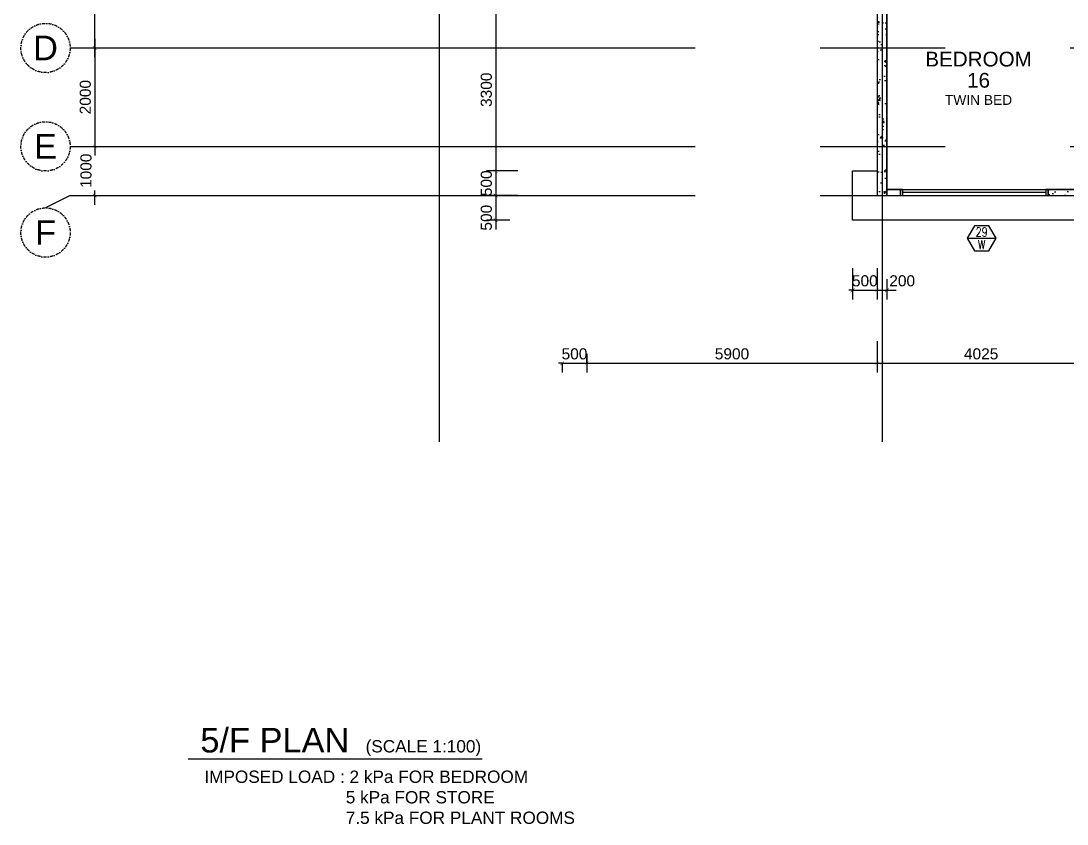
# Model space of a CAD drawing. Header units: millimetres. Extents: x 0 to 70486, y 148 to 42536.
# Drawn here: x 0 to 21259, y 148 to 16467 of the extents above; entities that cross this region are included whole.
import ezdxf
from ezdxf.enums import TextEntityAlignment as Align

# ---------------------------------------------------------------- set-up
doc = ezdxf.new("R2010")
doc.units = ezdxf.units.MM
doc.linetypes.add('CENTERX2', pattern=[101.6, 63.5, -12.7, 12.7, -12.7])
doc.linetypes.add('DASHDOT', pattern=[25.4, 12.7, -6.35, 0, -6.35])
doc.layers.get('Defpoints').update_dxf_attribs({"color": 8})
for name, color, linetype in [('Architectural Features', 8, 'Continuous'), ('DLN020__', 8, 'DASHDOT'), ('GBP Dim', 8, 'Continuous'), ('GBP Text 200', 8, 'Continuous'), ('GBP Text 250', 8, 'Continuous'), ('grid', 8, 'CENTERX2'), ('hatch', 8, 'Continuous'), ('TEXT Ref', 8, 'Continuous'), ('WALL-NEW', 8, 'Continuous'), ('WALL-STRUCTURE', 8, 'Continuous'), ('WINDOW', 8, 'Continuous'), ('Window Mark', 8, 'Continuous'), ('WINDOW-MULLION', 8, 'Continuous'), ('zzz-room mix', 8, 'Continuous')]:
    doc.layers.add(name, color=color, linetype=linetype)
doc.styles.add('BH', font='arial.ttf')
doc.styles.add('ROMANS', font='romans.shx')
doc.styles.add('SWIS721LT450', font='swissl.ttf')
doc.dimstyles.new('200 GBP', dxfattribs={"dimscale": 1.5, "dimtxt": 150, "dimasz": 50, "dimexe": 125, "dimexo": 50, "dimgap": 50, "dimtad": 1, "dimdec": 0, "dimzin": 0, "dimdsep": 46, "dimtxsty": 'BH', "dimblk": 'ARCHTICK', "dimcen": 0.09, "dimdle": 125, "dimclrd": 9, "dimclre": 9, "dimclrt": 1, "dimadec": 0, "dimazin": 0, "dimtfac": 1, "dimtdec": 0, "dimtix": 1, "dimtmove": 2, "dimatfit": 3, "dimldrblk": 'ARCHTICK', "dimfxl": 300, "dimfxlon": 1, "dimtolj": 1, "dimtzin": 0, "dimarcsym": 0})

# ---------------------------------------------------------------- blocks, each defined once
blk = doc.blocks.new('_ArchTick')
at = {"color": 0, "const_width": 0.1}
blk.add_lwpolyline([(0.5, 0.5), (-0.5, -0.5)], dxfattribs=at)
blk = doc.blocks.new('*D287')
at = {"layer": 'Defpoints', "color": 0, "transparency": 16777216}
for p in [(999, 19918), (1499, 19918), (999, 15918)]:
    blk.add_point(p, dxfattribs=at)
at = {"layer": 'GBP Dim', "color": 9, "lineweight": -2, "transparency": 16777216}
for p, q in [((1499, 15730), (1499, 20105)), ((1074, 19918), (1687, 19918)), ((1074, 15918), (1687, 15918))]:
    blk.add_line(p, q, dxfattribs=at)
at = {"layer": 'GBP Dim', "color": 9, "lineweight": -2, "transparency": 16777216, "xscale": 75, "yscale": 75, "zscale": 75}
for p, rotation in [((1499, 19918), 90), ((1499, 15918), 270)]:
    blk.add_blockref('_ArchTick', p, dxfattribs=dict(at, rotation=rotation))
at = {"layer": 'GBP Dim', "transparency": 16777216, "insert": (1309, 17918), "char_height": 225, "attachment_point": 5, "rotation": 90, "style": 'BH'}
blk.add_mtext('\\A1;4000', dxfattribs=at)
blk = doc.blocks.new('*D288')
at = {"layer": 'Defpoints', "color": 0, "transparency": 16777216}
for p in [(999, 15918), (999, 13918), (1499, 13918)]:
    blk.add_point(p, dxfattribs=at)
at = {"layer": 'GBP Dim', "color": 9, "lineweight": -2, "transparency": 16777216}
for p, q in [((1499, 16105), (1499, 13730)), ((1074, 15918), (1687, 15918)), ((1074, 13918), (1687, 13918))]:
    blk.add_line(p, q, dxfattribs=at)
at = {"layer": 'GBP Dim', "color": 9, "lineweight": -2, "transparency": 16777216, "xscale": 75, "yscale": 75, "zscale": 75}
for p, rotation in [((1499, 15918), 90), ((1499, 13918), 270)]:
    blk.add_blockref('_ArchTick', p, dxfattribs=dict(at, rotation=rotation))
at = {"layer": 'GBP Dim', "transparency": 16777216, "insert": (1309, 14918), "char_height": 225, "attachment_point": 5, "rotation": 90, "style": 'BH'}
blk.add_mtext('\\A1;2000', dxfattribs=at)
blk = doc.blocks.new('*D289')
at = {"layer": 'Defpoints', "color": 0, "transparency": 16777216}
for p in [(999, 13918), (1499, 13918), (999, 12918)]:
    blk.add_point(p, dxfattribs=at)
at = {"layer": 'GBP Dim', "color": 9, "lineweight": -2, "transparency": 16777216}
for p, q in [((1499, 14105), (1499, 13822)), ((1074, 13918), (1687, 13918)), ((1499, 12730), (1499, 13022)), ((1074, 12918), (1687, 12918))]:
    blk.add_line(p, q, dxfattribs=at)
at = {"layer": 'GBP Dim', "color": 9, "lineweight": -2, "transparency": 16777216, "xscale": 75, "yscale": 75, "zscale": 75}
for p, rotation in [((1499, 13918), 90), ((1499, 12918), 270)]:
    blk.add_blockref('_ArchTick', p, dxfattribs=dict(at, rotation=rotation))
at = {"layer": 'GBP Dim', "transparency": 16777216, "insert": (1323, 13422), "char_height": 225, "attachment_point": 5, "rotation": 90, "style": 'BH'}
blk.add_mtext('\\A1;1000', dxfattribs=at)
blk = doc.blocks.new('*D292')
at = {"layer": 'Defpoints', "color": 0, "transparency": 16777216}
for p in [(9648, 16718), (9648, 13418), (9648, 13418)]:
    blk.add_point(p, dxfattribs=at)
at = {"layer": 'GBP Dim', "color": 9, "lineweight": -2, "transparency": 16777216}
for p, q in [((9648, 16905), (9648, 13230)), ((9648, 16718), (9461, 16718)), ((9648, 13418), (9461, 13418))]:
    blk.add_line(p, q, dxfattribs=at)
at = {"layer": 'GBP Dim', "color": 9, "lineweight": -2, "transparency": 16777216, "xscale": 75, "yscale": 75, "zscale": 75}
for p, rotation in [((9648, 16718), 90), ((9648, 13418), 270)]:
    blk.add_blockref('_ArchTick', p, dxfattribs=dict(at, rotation=rotation))
at = {"layer": 'GBP Dim', "transparency": 16777216, "insert": (9458, 15068), "char_height": 225, "attachment_point": 5, "rotation": 90, "style": 'BH'}
blk.add_mtext('\\A1;3300', dxfattribs=at)
blk = doc.blocks.new('*D393')
at = {"layer": 'Defpoints', "color": 0, "transparency": 16777216}
for p in [(17399, 10933), (11499, 9780), (17399, 9511)]:
    blk.add_point(p, dxfattribs=at)
at = {"layer": 'GBP Dim', "color": 9, "lineweight": -2, "transparency": 16777216}
for p, q in [((17399, 9961), (17399, 9324)), ((11499, 9705), (11499, 9324)), ((11312, 9511), (17587, 9511))]:
    blk.add_line(p, q, dxfattribs=at)
at = {"layer": 'GBP Dim', "color": 9, "lineweight": -2, "transparency": 16777216, "xscale": 75, "yscale": 75, "zscale": 75, "rotation": 180}
blk.add_blockref('_ArchTick', (11499, 9511), dxfattribs=at)
at = {"layer": 'GBP Dim', "color": 9, "lineweight": -2, "transparency": 16777216, "xscale": 75, "yscale": 75, "zscale": 75}
blk.add_blockref('_ArchTick', (17399, 9511), dxfattribs=at)
at = {"layer": 'GBP Dim', "transparency": 16777216, "insert": (14449, 9701), "char_height": 225, "attachment_point": 5, "style": 'BH'}
blk.add_mtext('\\A1;5900', dxfattribs=at)
blk = doc.blocks.new('*D394')
at = {"layer": 'Defpoints', "color": 0, "transparency": 16777216}
for p in [(17499, 11434), (21524, 10617), (21524, 9511)]:
    blk.add_point(p, dxfattribs=at)
at = {"layer": 'GBP Dim', "color": 9, "lineweight": -2, "transparency": 16777216}
for p, q in [((17499, 9961), (17499, 9324)), ((21524, 9961), (21524, 9324)), ((17312, 9511), (21712, 9511))]:
    blk.add_line(p, q, dxfattribs=at)
at = {"layer": 'GBP Dim', "color": 9, "lineweight": -2, "transparency": 16777216, "xscale": 75, "yscale": 75, "zscale": 75, "rotation": 180}
blk.add_blockref('_ArchTick', (17499, 9511), dxfattribs=at)
at = {"layer": 'GBP Dim', "color": 9, "lineweight": -2, "transparency": 16777216, "xscale": 75, "yscale": 75, "zscale": 75}
blk.add_blockref('_ArchTick', (21524, 9511), dxfattribs=at)
at = {"layer": 'GBP Dim', "transparency": 16777216, "insert": (19512, 9701), "char_height": 225, "attachment_point": 5, "style": 'BH'}
blk.add_mtext('\\A1;4025', dxfattribs=at)
blk = doc.blocks.new('*D419')
at = {"layer": 'Defpoints', "color": 0, "transparency": 16777216}
for p in [(17399, 12410), (16899, 11910, 0), (17399, 10995)]:
    blk.add_point(p, dxfattribs=at)
at = {"layer": 'GBP Dim', "color": 9, "lineweight": -2, "transparency": 16777216}
for p, q in [((16899, 11445), (16899, 10808)), ((17399, 11445), (17399, 10808)), ((16899, 10995), (16824, 10995)), ((16899, 10995), (17399, 10995)), ((17399, 10995), (17474, 10995))]:
    blk.add_line(p, q, dxfattribs=at)
at = {"layer": 'GBP Dim', "color": 9, "lineweight": -2, "transparency": 16777216, "xscale": 75, "yscale": 75, "zscale": 75}
blk.add_blockref('_ArchTick', (16899, 10995), dxfattribs=at)
at = {"layer": 'GBP Dim', "color": 9, "lineweight": -2, "transparency": 16777216, "xscale": 75, "yscale": 75, "zscale": 75, "rotation": 180}
blk.add_blockref('_ArchTick', (17399, 10995), dxfattribs=at)
at = {"layer": 'GBP Dim', "transparency": 16777216, "insert": (17149, 11185), "char_height": 225, "attachment_point": 5, "style": 'BH'}
blk.add_mtext('\\A1;500', dxfattribs=at)
blk = doc.blocks.new('MISCWINDOWS')
blk.add_line((-4.04, 0), (4.04, 0))
blk.add_lwpolyline([(-2.02, 3.5), (-4.04, 0), (-2.02, -3.5), (2.02, -3.5), (4.04, 0), (2.02, 3.5)], close=True)
at = {"style": 'BH'}
for tag, p in [('MARK_NUMBER', (0, 1.75)), ('DWG_NUMBER', (0, -1.75))]:
    blk.add_attdef(tag, text='', height=2.5, dxfattribs=at).set_placement(p, align=Align.MIDDLE_CENTER)
blk = doc.blocks.new('*D426')
at = {"layer": 'Defpoints', "color": 0, "transparency": 16777216}
for p in [(10317, 13418, 0), (9648, 12918), (10012, 12918, 0)]:
    blk.add_point(p, dxfattribs=at)
at = {"layer": 'GBP Dim', "color": 9, "lineweight": -2, "transparency": 16777216}
for p, q in [((10098, 13418), (9461, 13418)), ((9648, 13605), (9648, 12730)), ((9937, 12918), (9461, 12918))]:
    blk.add_line(p, q, dxfattribs=at)
at = {"layer": 'GBP Dim', "color": 9, "lineweight": -2, "transparency": 16777216, "xscale": 75, "yscale": 75, "zscale": 75}
for p, rotation in [((9648, 13418), 90), ((9648, 12918), 270)]:
    blk.add_blockref('_ArchTick', p, dxfattribs=dict(at, rotation=rotation))
at = {"layer": 'GBP Dim', "transparency": 16777216, "insert": (9458, 13168), "char_height": 225, "attachment_point": 5, "rotation": 90, "style": 'BH'}
blk.add_mtext('\\A1;500', dxfattribs=at)
blk = doc.blocks.new('*D430')
at = {"layer": 'Defpoints', "color": 0, "transparency": 16777216}
for p in [(10999, 9511), (11499, 9511), (11499, 9511)]:
    blk.add_point(p, dxfattribs=at)
at = {"layer": 'GBP Dim', "color": 9, "lineweight": -2, "transparency": 16777216}
for p, q in [((11499, 9511), (11499, 9699)), ((10999, 9511), (10924, 9511)), ((10999, 9511), (10999, 9324)), ((10999, 9511), (11499, 9511)), ((11499, 9511), (11574, 9511))]:
    blk.add_line(p, q, dxfattribs=at)
at = {"layer": 'GBP Dim', "color": 9, "lineweight": -2, "transparency": 16777216, "xscale": 75, "yscale": 75, "zscale": 75}
blk.add_blockref('_ArchTick', (10999, 9511), dxfattribs=at)
at = {"layer": 'GBP Dim', "color": 9, "lineweight": -2, "transparency": 16777216, "xscale": 75, "yscale": 75, "zscale": 75, "rotation": 180}
blk.add_blockref('_ArchTick', (11499, 9511), dxfattribs=at)
at = {"layer": 'GBP Dim', "transparency": 16777216, "insert": (11249, 9701), "char_height": 225, "attachment_point": 5, "style": 'BH'}
blk.add_mtext('\\A1;500', dxfattribs=at)
blk = doc.blocks.new('*D431')
at = {"layer": 'Defpoints', "color": 0, "transparency": 16777216}
for p in [(10317, 12918, 0), (9648, 12418), (10012, 12418, 0)]:
    blk.add_point(p, dxfattribs=at)
at = {"layer": 'GBP Dim', "color": 9, "lineweight": -2, "transparency": 16777216}
for p, q in [((9648, 13105), (9648, 12230)), ((10098, 12918), (9461, 12918)), ((9937, 12418), (9461, 12418))]:
    blk.add_line(p, q, dxfattribs=at)
at = {"layer": 'GBP Dim', "color": 9, "lineweight": -2, "transparency": 16777216, "xscale": 75, "yscale": 75, "zscale": 75}
for p, rotation in [((9648, 12918), 90), ((9648, 12418), 270)]:
    blk.add_blockref('_ArchTick', p, dxfattribs=dict(at, rotation=rotation))
at = {"layer": 'GBP Dim', "transparency": 16777216, "insert": (9458, 12468), "char_height": 225, "attachment_point": 5, "rotation": 90, "style": 'BH'}
blk.add_mtext('\\A1;500', dxfattribs=at)
blk = doc.blocks.new('*D454')
at = {"layer": 'Defpoints', "color": 0, "transparency": 16777216}
for p in [(17399, 12024, 0), (17599, 12045), (17599, 10995)]:
    blk.add_point(p, dxfattribs=at)
at = {"layer": 'GBP Dim', "color": 9, "lineweight": -2, "transparency": 16777216}
for p, q in [((17399, 11220), (17399, 10808)), ((17599, 11220), (17599, 10808)), ((17211, 10995), (17787, 10995))]:
    blk.add_line(p, q, dxfattribs=at)
at = {"layer": 'GBP Dim', "color": 9, "lineweight": -2, "transparency": 16777216, "xscale": 75, "yscale": 75, "zscale": 75, "rotation": 180}
blk.add_blockref('_ArchTick', (17399, 10995), dxfattribs=at)
at = {"layer": 'GBP Dim', "color": 9, "lineweight": -2, "transparency": 16777216, "xscale": 75, "yscale": 75, "zscale": 75}
blk.add_blockref('_ArchTick', (17599, 10995), dxfattribs=at)
at = {"layer": 'GBP Dim', "transparency": 16777216, "insert": (17908, 11185), "char_height": 225, "attachment_point": 5, "style": 'BH'}
blk.add_mtext('\\A1;200', dxfattribs=at)
blk = doc.blocks.new('A$C65CE4B9A')
at = {"layer": 'DLN020__', "ltscale": 5}
for centre in [(-67000, -12450), (-67000, -14450), (-67000, -16200)]:
    blk.add_circle(centre, 500, dxfattribs=at)
at = {"layer": 'grid', "ltscale": 200}
for p, q in [((-59000, 10500), (-59000, -20450)), ((-50000, 10500), (-50000, -20450)), ((-66500, -12450), (0, -12450)), ((-66500, -14450), (0, -14450)), ((-66500, -15450), (0, -15450))]:
    blk.add_line(p, q, dxfattribs=at)
at = {"layer": 'grid', "ltscale": 100}
blk.add_line((-66500, -15450), (-67000, -15700), dxfattribs=at)
at = {"layer": 'DLN020__', "ltscale": 5, "char_height": 500, "width": 746.16, "attachment_point": 5, "style": 'SWIS721LT450'}
for s, insert in [('D', (-67000, -12450)), ('E', (-67000, -14450)), ('F', (-67000, -16200))]:
    blk.add_mtext(s, dxfattribs=dict(at, insert=insert))

msp = doc.modelspace()

# ---------------------------------------------------------------- hatches: boundary and pattern name
at = {"layer": 'hatch'}
h = msp.add_hatch(dxfattribs=at)
h.set_pattern_fill('AR-CONC', color=256, scale=60, style=0)
h.set_pattern_definition([(50, (-580552.97, 738548.02), (430.35611, -37.65128), [45, -495]), (355, (-580552.97, 738548), (-83.2508, 451.31528), [36, -396]), (100.4514, (-580517.1, 738544.9), (347.10563, 413.66373), [38.24411, -420.68527]), (46.1842, (-580552.97, 738668), (640.34463, -99.3114), [67.5, -742.5]), (96.6356, (-580499.6, 738659.74), (560.79762, 584.47072), [57.36617, -631.0278]), (351.1842, (-580553, 738668), (560.79717, 584.47116), [54, -594]), (21, (-580492.97, 738638.02), (358.14423, -241.57133), [45, -495]), (326, (-580492.97, 738638), (145.9892, 435.09003), [36, -396]), (71.4514, (-580463.13, 738617.9), (504.13358, 193.5183), [38.24411, -420.68527]), (37.5, (-580552.97, 738548.02), (7.295913, 199.736312), [0, -391.2, 0, -402, 0, -397.5]), (7.5, (-580552.97, 738548.02), (157.841722, 236.647027), [0, -229.2, 0, -382.2, 0, -151.5]), (327.5, (-580686.77, 738548.02), (320.293462, -13.532923), [0, -150, 0, -468, 0, -621]), (317.5, (-580746.77, 738548.02), (349.9117, 60.06299), [0, -195, 0, -310.8, 0, -441])])
h.paths.add_polyline_path([(17599, 12917.8), (17399, 12918.1), (17399, 17217.8), (17599, 17217.8)])
h = msp.add_hatch(dxfattribs=at)
h.set_pattern_fill('AR-CONC', color=256, scale=60, style=0)
h.set_pattern_definition([(50, (-580552.97, 738548.02), (430.35611, -37.65128), [45, -495]), (355, (-580552.97, 738548), (-83.2508, 451.31528), [36, -396]), (100.4514, (-580517.1, 738544.9), (347.10563, 413.66373), [38.24411, -420.68527]), (46.1842, (-580552.97, 738668), (640.34463, -99.3114), [67.5, -742.5]), (96.6356, (-580499.6, 738659.74), (560.79762, 584.47072), [57.36617, -631.0278]), (351.1842, (-580553, 738668), (560.79717, 584.47116), [54, -594]), (21, (-580492.97, 738638.02), (358.14423, -241.57133), [45, -495]), (326, (-580492.97, 738638), (145.9892, 435.09003), [36, -396]), (71.4514, (-580463.13, 738617.9), (504.13358, 193.5183), [38.24411, -420.68527]), (37.5, (-580552.97, 738548.02), (7.295913, 199.736312), [0, -391.2, 0, -402, 0, -397.5]), (7.5, (-580552.97, 738548.02), (157.841722, 236.647027), [0, -229.2, 0, -382.2, 0, -151.5]), (327.5, (-580686.77, 738548.02), (320.293462, -13.532923), [0, -150, 0, -468, 0, -621]), (317.5, (-580746.77, 738548.02), (349.9117, 60.06299), [0, -195, 0, -310.8, 0, -441])])
h.paths.add_polyline_path([(21474, 13042.8), (20874, 13042.8), (20874, 12917.8), (21474, 12917.8)])
h.paths.add_polyline_path([(21774, 13042.8), (23549, 13042.8), (23549, 12917.8), (21774, 12917.8)])
h.paths.add_polyline_path([(21774, 13217.8), (21474, 13217.8), (21474, 12917.8), (21774, 12917.8)])

# ---------------------------------------------------------------- linework, layer by layer
at = {"layer": 'Architectural Features', "ltscale": 50}
msp.add_line((16899.9, 13417.8, 0), (17399, 13417.8), dxfattribs=at)
at = {"layer": 'Architectural Features', "ltscale": 50, "elevation": 0}
msp.add_lwpolyline([(26249, 12917.8), (26249, 12417.8), (16899.9, 12417.8), (16899.9, 13417.8)], dxfattribs=at)
at = {"layer": 'GBP Text 250'}
msp.add_line((3396.4, 1471.1), (9372.8, 1471.1), dxfattribs=at)
at = {"layer": 'WALL-NEW', "elevation": 0}
msp.add_lwpolyline([(17874, 13042.8), (17599, 13042.8), (17599, 12917.8), (17874, 12917.8)], close=True, dxfattribs=at)
at = {"layer": 'WALL-NEW'}
msp.add_lwpolyline([(21474, 13042.8), (20874, 13042.8), (20874, 12917.8), (21474, 12917.8)], close=True, dxfattribs=at)
at = {"layer": 'WALL-STRUCTURE'}
msp.add_lwpolyline([(17599, 17217.7), (21674, 17217.8), (21674, 19917.8), (21674, 20517.8), (21474, 20517.8), (21474, 19917.8), (21474, 17417.8), (15949, 17417.7), (15949, 19817.8), (20359, 19817.8), (20359, 20017.8), (15749, 20017.8), (15749, 17217.8), (17399, 17217.8), (17399, 12917.8), (17599, 12917.8), (17599, 17217.7)], dxfattribs=at)
at = {"layer": 'WINDOW'}
for points in [[(17924, 13042.8), (20824, 13042.8)], [(20824, 12980.3), (17924, 12980.3)], [(17924, 12917.9), (20824, 12917.8)]]:
    msp.add_lwpolyline(points, dxfattribs=at)
at = {"layer": 'WINDOW-MULLION', "ltscale": 100, "elevation": 0}
msp.add_lwpolyline([(17924, 12917.8), (17924, 13042.8), (17874, 13042.8), (17874, 12917.8)], close=True, dxfattribs=at)
at = {"layer": 'WINDOW-MULLION', "ltscale": 100}
msp.add_lwpolyline([(20874, 12917.7), (20874, 13042.7), (20824, 13042.7), (20824, 12917.7)], close=True, dxfattribs=at)
at = {"layer": 'zzz-room mix', "elevation": 0}
msp.add_lwpolyline([(17599, 13042.8), (22799, 13042.8), (22799, 14117.8), (23299, 14117.8), (23299, 16117.8), (22799.1, 16117.7), (22799.1, 19367.8), (21674, 19367.8), (21674, 17217.8), (17599, 17217.7)], close=True, dxfattribs=at)

# ---------------------------------------------------------------- block references
at = {"layer": 'TEXT Ref'}
msp.add_blockref('A$C65CE4B9A', (67500, 28367.9), dxfattribs=at)
at = {"layer": 'Window Mark'}
ref = msp.add_blockref('MISCWINDOWS', (19523.6, 12049.9), dxfattribs=dict(at, xscale=73.25, yscale=73.25, zscale=73.25))
ref.add_attrib('MARK_NUMBER', '29', dxfattribs={"layer": '0', "height": 183.12, "style": 'ROMANS', "width": 0.8}).set_placement((19523.6, 12178.1), align=Align.MIDDLE_CENTER)
ref.add_attrib('DWG_NUMBER', 'W', dxfattribs={"layer": '0', "height": 183.1, "style": 'ROMANS', "width": 0.8}).set_placement((19523.6, 11921.7), align=Align.MIDDLE_CENTER)

# ---------------------------------------------------------------- texts
at = {"layer": 'GBP Text 200', "style": 'BH'}
msp.add_text('TWIN BED', height=200, dxfattribs=at).set_placement((19459.5, 14760.5), align=Align.CENTER)
msp.add_text('(SCALE 1:100) ', height=250, dxfattribs=at).set_placement((7004, 1603.6))
at = {"layer": 'GBP Text 200', "insert": (3727.7, 1235), "char_height": 250, "width": 10730.1, "attachment_point": 1, "style": 'BH'}
msp.add_mtext('IMPOSED LOAD : 2 kPa FOR BEDROOM\\P^I^I         5 kPa FOR STORE\\P^I^I         7.5 kPa FOR PLANT ROOMS', dxfattribs=at)
at = {"layer": 'GBP Text 250', "style": 'BH'}
for s, p in [('BEDROOM', (19459.5, 15541.2)), ('16', (19459.5, 15110.5))]:
    msp.add_text(s, height=300, dxfattribs=at).set_placement(p, align=Align.CENTER)
msp.add_text('5/F PLAN ', height=500, dxfattribs=at).set_placement((3645.5, 1602.6))

# ---------------------------------------------------------------- dimensions: what is measured, and where the dimension line sits
at = {"layer": 'GBP Dim'}
for base, p1, p2, angle, picture, middle in [((1499, 19917.8), (999, 15917.8), (999, 19917.8), 90, '*D287', (1309.1, 17917.8)), ((9648.3, 13417.8), (9648.3, 16717.7), (9648.3, 13417.8), 90, '*D292', (9458.3, 15067.8)), ((1499, 13917.8), (999, 15917.7), (999, 13917.8), 270, '*D288', (1309.1, 14917.7))]:
    dim = msp.add_linear_dim(base=base, p1=p1, p2=p2, angle=angle, dimstyle='200 GBP', override={"dimclrt": 256}, dxfattribs=at)
    dim.commit()
    dim.dimension.update_dxf_attribs({"geometry": picture, "text_midpoint": middle})
for base, p1, p2, picture, middle in [((1499, 13917.8), (999, 12917.7), (999, 13917.8), '*D289', (1323.4, 13421.7)), ((9648.3, 12917.8), (10316.7, 13417.8, 0), (10011.6, 12917.8, 0), '*D426', (9458.4, 13167.8)), ((9648.3, 12417.8), (10316.7, 12917.8, 0), (10011.6, 12417.8, 0), '*D431', (9458.4, 12467.8))]:
    dim = msp.add_linear_dim(base=base, p1=p1, p2=p2, angle=90, dimstyle='200 GBP', override={"dimclrt": 256}, dxfattribs=at)
    dim.commit()
    dim.dimension.update_dxf_attribs({"geometry": picture, "text_midpoint": middle, "dimtype": 160})
for base, p1, p2, override, picture, middle in [((17399, 10995.4), (16898.9, 11909.9, 0), (17399, 12409.9), {"dimclrt": 256}, '*D419', (17148.9, 11185.3)), ((21524, 9511.5), (17499, 11434.1), (21524, 10617.1), {"dimclrt": 256, "dimfxl": 300, "dimfxlon": 1}, '*D394', (19511.5, 9701.3)), ((17399, 9511.5), (11499, 9780.4), (17399, 10932.9), {"dimclrt": 256, "dimfxl": 300, "dimfxlon": 1}, '*D393', (14449, 9701.3)), ((11499, 9511.5), (10999, 9511.5), (11499, 9511.5), {"dimclrt": 256}, '*D430', (11249, 9701.3))]:
    dim = msp.add_linear_dim(base=base, p1=p1, p2=p2, dimstyle='200 GBP', override=override, dxfattribs=at)
    dim.commit()
    dim.dimension.update_dxf_attribs({"geometry": picture, "text_midpoint": middle})
dim = msp.add_linear_dim(base=(17599, 10995.4), p1=(17399, 12023.6, 0), p2=(17599, 12044.7), dimstyle='200 GBP', override={"dimclrt": 256, "dimfxl": 150}, dxfattribs=at)
dim.commit()
dim.dimension.update_dxf_attribs({"geometry": '*D454', "text_midpoint": (17907.9, 11185.3), "dimtype": 160})

doc.saveas('drawing.dxf')
